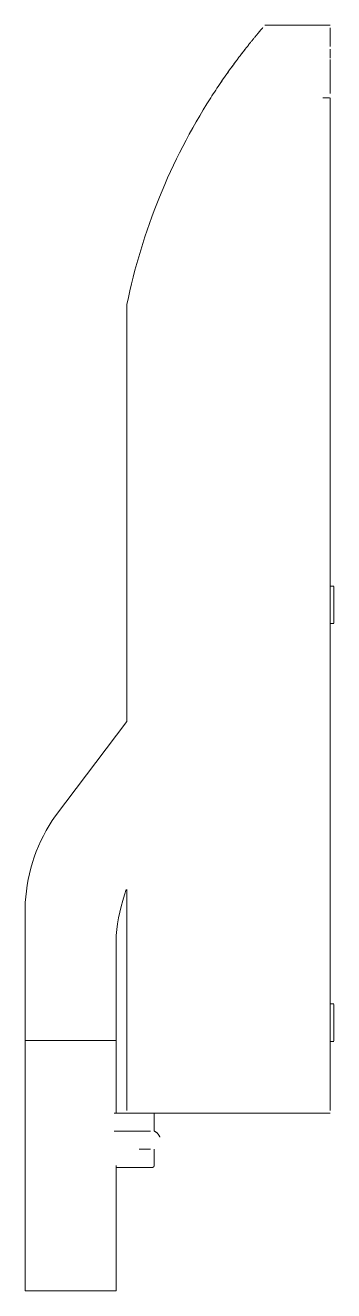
# Model space of a CAD drawing. Header units: millimetres. Extents: x -153298 to 620751, y -313239 to 250031.
# Drawn here: x 83699.6 to 83784.6, y -223545.2 to -223196.2 of the extents above; entities that cross this region are included whole.
import ezdxf

# ---------------------------------------------------------------- set-up
doc = ezdxf.new("R2010")
doc.units = ezdxf.units.MM
doc.layers.add('E-LITE-EQPM', color=2, linetype='Continuous', lineweight=35)

# ---------------------------------------------------------------- blocks, each defined once
blk = doc.blocks.new('ACM_L18 - LED Flood Light Luminaire - ACM_L18 - LED Flood Light Luminaire-V170-2150-01 ENTRANCE 1 ELEVATION 4')
at = {"layer": 'E-LITE-EQPM', "color": 250, "lineweight": 20}
for p, q in [((16431.02, 104699), (16413.05, 104699)), ((16431.02, 104698.32), (16431.02, 104693.14)), ((16431.02, 104693.14), (16431.02, 104698.32)), ((16431.02, 104692.43), (16431.02, 104689.99)), ((16431.02, 104689.99), (16431.02, 104692.43)), ((16431.02, 104691.99), (16431.02, 104689.97)), ((16431.02, 104689.97), (16431.02, 104691.99)), ((16431.02, 104689.61), (16431.02, 104687.55)), ((16431.02, 104687.55), (16431.02, 104689.61)), ((16431.02, 104689), (16431.02, 104685.07)), ((16431.02, 104685.07), (16431.02, 104689)), ((16431.02, 104689), (16431.02, 104680.15)), ((16431.02, 104680.15), (16431.02, 104689)), ((16431.02, 104689), (16431.02, 104680.15)), ((16431.02, 104680.15), (16431.02, 104689)), ((16431.02, 104689), (16431.02, 104680.15)), ((16431.02, 104680.15), (16431.02, 104689)), ((16431.02, 104689), (16431.02, 104680.15)), ((16431.02, 104680.15), (16431.02, 104689)), ((16431.02, 104689), (16431.02, 104680.15)), ((16431.02, 104680.15), (16431.02, 104689)), ((16431.02, 104689), (16431.02, 104680.15)), ((16431.02, 104680.15), (16431.02, 104689)), ((16431.02, 104689), (16431.02, 104680.15)), ((16431.02, 104680.15), (16431.02, 104689)), ((16431.02, 104689), (16431.02, 104680.15)), ((16431.02, 104680.15), (16431.02, 104689)), ((16431.02, 104689), (16431.02, 104680.15)), ((16431.02, 104680.15), (16431.02, 104689)), ((16431.02, 104689), (16431.02, 104680.15)), ((16431.02, 104680.15), (16431.02, 104689)), ((16431.02, 104689), (16431.02, 104680.15)), ((16431.02, 104680.15), (16431.02, 104689)), ((16431.02, 104689), (16431.02, 104680.15)), ((16431.02, 104680.15), (16431.02, 104689)), ((16431.02, 104689), (16431.02, 104680.15)), ((16431.02, 104680.15), (16431.02, 104689)), ((16431.02, 104689), (16431.02, 104680.15)), ((16431.02, 104680.15), (16431.02, 104689)), ((16431.02, 104689), (16431.02, 104680.15)), ((16431.02, 104680.15), (16431.02, 104689)), ((16431.02, 104689), (16431.02, 104680.15)), ((16431.02, 104680.15), (16431.02, 104689)), ((16431.02, 104689), (16431.02, 104680.15)), ((16431.02, 104680.15), (16431.02, 104689)), ((16431.02, 104689), (16431.02, 104680.15)), ((16431.02, 104680.15), (16431.02, 104689)), ((16431.02, 104689), (16431.02, 104680.15)), ((16431.02, 104680.15), (16431.02, 104689)), ((16431.02, 104689), (16431.02, 104680.15)), ((16431.02, 104680.15), (16431.02, 104689)), ((16431.02, 104689), (16431.02, 104680.15)), ((16431.02, 104680.15), (16431.02, 104689)), ((16431.02, 104689), (16431.02, 104680.15)), ((16431.02, 104680.15), (16431.02, 104689)), ((16431.02, 104689), (16431.02, 104680.15)), ((16431.02, 104680.15), (16431.02, 104689)), ((16431.02, 104689), (16431.02, 104680.15)), ((16431.02, 104680.15), (16431.02, 104689)), ((16431.02, 104689), (16431.02, 104680.15)), ((16431.02, 104680.15), (16431.02, 104689)), ((16431.02, 104689), (16431.02, 104680.15)), ((16431.02, 104680.15), (16431.02, 104689)), ((16431.02, 104689), (16431.02, 104680.15)), ((16431.02, 104680.15), (16431.02, 104689)), ((16431.02, 104689), (16431.02, 104680.15)), ((16431.02, 104680.15), (16431.02, 104689)), ((16431.02, 104689), (16431.02, 104680.15)), ((16431.02, 104680.15), (16431.02, 104689)), ((16431.02, 104686.5), (16431.02, 104682.88)), ((16431.02, 104682.88), (16431.02, 104686.5)), ((16431.02, 104684.18), (16431.02, 104680.16)), ((16431.02, 104680.16), (16431.02, 104684.18)), ((16431.02, 104682.6), (16431.02, 104680.16)), ((16431.02, 104680.16), (16431.02, 104682.6)), ((16429.02, 104679), (16430.84, 104679)), ((16429.02, 104679), (16430.84, 104679)), ((16429.02, 104679), (16430.84, 104679)), ((16429.02, 104679), (16430.84, 104679)), ((16429.02, 104679), (16430.84, 104679)), ((16429.02, 104679), (16430.84, 104679)), ((16429.02, 104679), (16430.84, 104679)), ((16429.02, 104679), (16430.84, 104679)), ((16429.02, 104679), (16430.84, 104679)), ((16429.02, 104679), (16430.84, 104679)), ((16429.02, 104679), (16430.84, 104679)), ((16429.02, 104679), (16430.84, 104679)), ((16429.02, 104679), (16430.84, 104679)), ((16429.02, 104679), (16430.84, 104679)), ((16429.02, 104679), (16430.84, 104679)), ((16429.02, 104679), (16430.84, 104679)), ((16429.02, 104679), (16430.84, 104679)), ((16429.02, 104679), (16430.84, 104679)), ((16429.02, 104679), (16430.84, 104679)), ((16429.02, 104679), (16430.84, 104679)), ((16429.02, 104679), (16430.84, 104679)), ((16429.02, 104679), (16430.84, 104679)), ((16429.02, 104679), (16430.84, 104679)), ((16429.02, 104679), (16430.84, 104679)), ((16429.02, 104679), (16430.84, 104679)), ((16429.02, 104679), (16430.84, 104679)), ((16429.02, 104679), (16430.84, 104679)), ((16429.02, 104679), (16430.84, 104679)), ((16429.02, 104679), (16430.84, 104679)), ((16429.02, 104679), (16430.84, 104679)), ((16429.02, 104679), (16430.84, 104679)), ((16429.02, 104679), (16430.84, 104679)), ((16429.02, 104679), (16430.84, 104679)), ((16429.02, 104679), (16430.84, 104679)), ((16429.02, 104679), (16430.84, 104679)), ((16429.02, 104679), (16430.84, 104679)), ((16429.02, 104679), (16430.84, 104679)), ((16429.02, 104679), (16430.84, 104679)), ((16429.02, 104679), (16430.84, 104679)), ((16429.02, 104679), (16430.84, 104679)), ((16429.02, 104679), (16430.84, 104679)), ((16429.02, 104679), (16430.84, 104679)), ((16429.02, 104679), (16430.84, 104679)), ((16429.02, 104679), (16430.84, 104679)), ((16429.02, 104679), (16430.84, 104679)), ((16429.02, 104679), (16430.84, 104679)), ((16429.02, 104679), (16430.84, 104679)), ((16429.02, 104679), (16430.84, 104679)), ((16429.02, 104679), (16430.84, 104679)), ((16429.02, 104679), (16430.84, 104679)), ((16429.02, 104679), (16430.84, 104679)), ((16429.02, 104679), (16430.84, 104679)), ((16429.02, 104679), (16430.84, 104679)), ((16429.02, 104679), (16430.84, 104679)), ((16429.02, 104679), (16430.84, 104679)), ((16429.02, 104679), (16430.84, 104679)), ((16429.02, 104679), (16430.84, 104679)), ((16429.02, 104679), (16430.84, 104679)), ((16431.02, 104679), (16431.02, 104419)), ((16431.02, 104419), (16431.02, 104679)), ((16431.02, 104679), (16431.02, 104554)), ((16431.02, 104554), (16431.02, 104679)), ((16431.02, 104674), (16431.02, 104664)), ((16431.02, 104664), (16431.02, 104674)), ((16431.02, 104674), (16431.02, 104664)), ((16431.02, 104664), (16431.02, 104674)), ((16431.02, 104674), (16431.02, 104664)), ((16431.02, 104664), (16431.02, 104674)), ((16431.02, 104674), (16431.02, 104664)), ((16431.02, 104664), (16431.02, 104674)), ((16431.02, 104674), (16431.02, 104664)), ((16431.02, 104664), (16431.02, 104674)), ((16431.02, 104674), (16431.02, 104664)), ((16431.02, 104664), (16431.02, 104674)), ((16431.02, 104674), (16431.02, 104664)), ((16431.02, 104664), (16431.02, 104674)), ((16431.02, 104674), (16431.02, 104664)), ((16431.02, 104664), (16431.02, 104674)), ((16431.02, 104674), (16431.02, 104664)), ((16431.02, 104664), (16431.02, 104674)), ((16431.02, 104674), (16431.02, 104664)), ((16431.02, 104664), (16431.02, 104674)), ((16431.02, 104674), (16431.02, 104664)), ((16431.02, 104664), (16431.02, 104674)), ((16431.02, 104674), (16431.02, 104664)), ((16431.02, 104664), (16431.02, 104674)), ((16431.02, 104674), (16431.02, 104664)), ((16431.02, 104664), (16431.02, 104674)), ((16431.02, 104674), (16431.02, 104664)), ((16431.02, 104664), (16431.02, 104674)), ((16431.02, 104674), (16431.02, 104664)), ((16431.02, 104664), (16431.02, 104674)), ((16431.02, 104674), (16431.02, 104664)), ((16431.02, 104664), (16431.02, 104674)), ((16431.02, 104674), (16431.02, 104664)), ((16431.02, 104664), (16431.02, 104674)), ((16431.02, 104674), (16431.02, 104664)), ((16431.02, 104664), (16431.02, 104674)), ((16431.02, 104674), (16431.02, 104664)), ((16431.02, 104664), (16431.02, 104674)), ((16431.02, 104674), (16431.02, 104664)), ((16431.02, 104664), (16431.02, 104674)), ((16431.02, 104674), (16431.02, 104664)), ((16431.02, 104664), (16431.02, 104674)), ((16431.02, 104674), (16431.02, 104664)), ((16431.02, 104664), (16431.02, 104674)), ((16431.02, 104674), (16431.02, 104664)), ((16431.02, 104664), (16431.02, 104674)), ((16431.02, 104674), (16431.02, 104664)), ((16431.02, 104664), (16431.02, 104674)), ((16431.02, 104674), (16431.02, 104664)), ((16431.02, 104664), (16431.02, 104674)), ((16431.02, 104674), (16431.02, 104664)), ((16431.02, 104664), (16431.02, 104674)), ((16431.02, 104674), (16431.02, 104664)), ((16431.02, 104664), (16431.02, 104674)), ((16431.02, 104674), (16431.02, 104664)), ((16431.02, 104664), (16431.02, 104674)), ((16431.02, 104674), (16431.02, 104664)), ((16431.02, 104664), (16431.02, 104674)), ((16431.02, 104659), (16431.02, 104649)), ((16431.02, 104649), (16431.02, 104659)), ((16431.02, 104659), (16431.02, 104649)), ((16431.02, 104649), (16431.02, 104659)), ((16431.02, 104659), (16431.02, 104649)), ((16431.02, 104649), (16431.02, 104659)), ((16431.02, 104659), (16431.02, 104649)), ((16431.02, 104649), (16431.02, 104659)), ((16431.02, 104659), (16431.02, 104649)), ((16431.02, 104649), (16431.02, 104659)), ((16431.02, 104659), (16431.02, 104649)), ((16431.02, 104649), (16431.02, 104659)), ((16431.02, 104659), (16431.02, 104649)), ((16431.02, 104649), (16431.02, 104659)), ((16431.02, 104659), (16431.02, 104649)), ((16431.02, 104649), (16431.02, 104659)), ((16431.02, 104659), (16431.02, 104649)), ((16431.02, 104649), (16431.02, 104659)), ((16431.02, 104659), (16431.02, 104649)), ((16431.02, 104649), (16431.02, 104659)), ((16431.02, 104659), (16431.02, 104649)), ((16431.02, 104649), (16431.02, 104659)), ((16431.02, 104659), (16431.02, 104649)), ((16431.02, 104649), (16431.02, 104659)), ((16431.02, 104659), (16431.02, 104649)), ((16431.02, 104649), (16431.02, 104659)), ((16431.02, 104659), (16431.02, 104649)), ((16431.02, 104649), (16431.02, 104659)), ((16431.02, 104659), (16431.02, 104649)), ((16431.02, 104649), (16431.02, 104659)), ((16431.02, 104659), (16431.02, 104649)), ((16431.02, 104649), (16431.02, 104659)), ((16431.02, 104659), (16431.02, 104649)), ((16431.02, 104649), (16431.02, 104659)), ((16431.02, 104659), (16431.02, 104649)), ((16431.02, 104649), (16431.02, 104659)), ((16431.02, 104659), (16431.02, 104649)), ((16431.02, 104649), (16431.02, 104659)), ((16431.02, 104659), (16431.02, 104649)), ((16431.02, 104649), (16431.02, 104659)), ((16431.02, 104659), (16431.02, 104649)), ((16431.02, 104649), (16431.02, 104659)), ((16431.02, 104643.5), (16431.02, 104634)), ((16431.02, 104634), (16431.02, 104643.5)), ((16431.02, 104643.5), (16431.02, 104634)), ((16431.02, 104634), (16431.02, 104643.5)), ((16431.02, 104643.5), (16431.02, 104634)), ((16431.02, 104634), (16431.02, 104643.5)), ((16431.02, 104643.5), (16431.02, 104634)), ((16431.02, 104634), (16431.02, 104643.5)), ((16431.02, 104643.5), (16431.02, 104634)), ((16431.02, 104634), (16431.02, 104643.5)), ((16431.02, 104643.5), (16431.02, 104634)), ((16431.02, 104634), (16431.02, 104643.5)), ((16431.02, 104643.5), (16431.02, 104634)), ((16431.02, 104634), (16431.02, 104643.5)), ((16431.02, 104643.5), (16431.02, 104634)), ((16431.02, 104634), (16431.02, 104643.5)), ((16431.02, 104643.5), (16431.02, 104634)), ((16431.02, 104634), (16431.02, 104643.5)), ((16431.02, 104643.5), (16431.02, 104634)), ((16431.02, 104634), (16431.02, 104643.5)), ((16431.02, 104643.5), (16431.02, 104634)), ((16431.02, 104634), (16431.02, 104643.5)), ((16431.02, 104643.5), (16431.02, 104634)), ((16431.02, 104634), (16431.02, 104643.5)), ((16431.02, 104643.5), (16431.02, 104634)), ((16431.02, 104634), (16431.02, 104643.5)), ((16431.02, 104643.5), (16431.02, 104634)), ((16431.02, 104634), (16431.02, 104643.5)), ((16431.02, 104643.5), (16431.02, 104634)), ((16431.02, 104634), (16431.02, 104643.5)), ((16431.02, 104643.5), (16431.02, 104634)), ((16431.02, 104634), (16431.02, 104643.5)), ((16431.02, 104643.5), (16431.02, 104634)), ((16431.02, 104634), (16431.02, 104643.5)), ((16431.02, 104643.5), (16431.02, 104634)), ((16431.02, 104634), (16431.02, 104643.5)), ((16431.02, 104643.5), (16431.02, 104634)), ((16431.02, 104634), (16431.02, 104643.5)), ((16431.02, 104643.5), (16431.02, 104634)), ((16431.02, 104634), (16431.02, 104643.5)), ((16431.02, 104643.5), (16431.02, 104634)), ((16431.02, 104634), (16431.02, 104643.5)), ((16431.02, 104629), (16431.02, 104619)), ((16431.02, 104619), (16431.02, 104629)), ((16431.02, 104629), (16431.02, 104619)), ((16431.02, 104619), (16431.02, 104629)), ((16431.02, 104629), (16431.02, 104619)), ((16431.02, 104619), (16431.02, 104629)), ((16431.02, 104629), (16431.02, 104619)), ((16431.02, 104619), (16431.02, 104629)), ((16431.02, 104629), (16431.02, 104619)), ((16431.02, 104619), (16431.02, 104629)), ((16431.02, 104629), (16431.02, 104619)), ((16431.02, 104619), (16431.02, 104629)), ((16431.02, 104629), (16431.02, 104619)), ((16431.02, 104619), (16431.02, 104629)), ((16431.02, 104629), (16431.02, 104619)), ((16431.02, 104619), (16431.02, 104629)), ((16431.02, 104629), (16431.02, 104619)), ((16431.02, 104619), (16431.02, 104629)), ((16431.02, 104629), (16431.02, 104619)), ((16431.02, 104619), (16431.02, 104629)), ((16431.02, 104629), (16431.02, 104619)), ((16431.02, 104619), (16431.02, 104629)), ((16431.02, 104629), (16431.02, 104619)), ((16431.02, 104619), (16431.02, 104629)), ((16431.02, 104629), (16431.02, 104619)), ((16431.02, 104619), (16431.02, 104629)), ((16431.02, 104629), (16431.02, 104619)), ((16431.02, 104619), (16431.02, 104629)), ((16431.02, 104629), (16431.02, 104619)), ((16431.02, 104619), (16431.02, 104629)), ((16431.02, 104629), (16431.02, 104619)), ((16431.02, 104619), (16431.02, 104629)), ((16431.02, 104629), (16431.02, 104619)), ((16431.02, 104619), (16431.02, 104629)), ((16431.02, 104629), (16431.02, 104619)), ((16431.02, 104619), (16431.02, 104629)), ((16431.02, 104629), (16431.02, 104619)), ((16431.02, 104619), (16431.02, 104629)), ((16431.02, 104629), (16431.02, 104619)), ((16431.02, 104619), (16431.02, 104629)), ((16431.02, 104629), (16431.02, 104619)), ((16431.02, 104619), (16431.02, 104629)), ((16375.02, 104507), (16375.02, 104622.01)), ((16375.02, 104622.01), (16375.02, 104507)), ((16431.02, 104614), (16431.02, 104604.41)), ((16431.02, 104604.41), (16431.02, 104614)), ((16431.02, 104614), (16431.02, 104604.41)), ((16431.02, 104604.41), (16431.02, 104614)), ((16431.02, 104614), (16431.02, 104604.41)), ((16431.02, 104604.41), (16431.02, 104614)), ((16431.02, 104614), (16431.02, 104604.41)), ((16431.02, 104604.41), (16431.02, 104614)), ((16431.02, 104614), (16431.02, 104604.41)), ((16431.02, 104604.41), (16431.02, 104614)), ((16431.02, 104614), (16431.02, 104604.41)), ((16431.02, 104604.41), (16431.02, 104614)), ((16431.02, 104614), (16431.02, 104604.41)), ((16431.02, 104604.41), (16431.02, 104614)), ((16431.02, 104614), (16431.02, 104604.41)), ((16431.02, 104604.41), (16431.02, 104614)), ((16431.02, 104614), (16431.02, 104604.41)), ((16431.02, 104604.41), (16431.02, 104614)), ((16431.02, 104614), (16431.02, 104604.41)), ((16431.02, 104604.41), (16431.02, 104614)), ((16431.02, 104614), (16431.02, 104604.41)), ((16431.02, 104604.41), (16431.02, 104614)), ((16431.02, 104614), (16431.02, 104604.41)), ((16431.02, 104604.41), (16431.02, 104614)), ((16431.02, 104614), (16431.02, 104604.41)), ((16431.02, 104604.41), (16431.02, 104614)), ((16431.02, 104614), (16431.02, 104604.41)), ((16431.02, 104604.41), (16431.02, 104614)), ((16431.02, 104614), (16431.02, 104604.41)), ((16431.02, 104604.41), (16431.02, 104614)), ((16431.02, 104614), (16431.02, 104604.41)), ((16431.02, 104604.41), (16431.02, 104614)), ((16431.02, 104614), (16431.02, 104604.41)), ((16431.02, 104604.41), (16431.02, 104614)), ((16431.02, 104614), (16431.02, 104604.41)), ((16431.02, 104604.41), (16431.02, 104614)), ((16431.02, 104614), (16431.02, 104604.41)), ((16431.02, 104604.41), (16431.02, 104614)), ((16431.02, 104614), (16431.02, 104604.41)), ((16431.02, 104604.41), (16431.02, 104614)), ((16431.02, 104614), (16431.02, 104604.41)), ((16431.02, 104604.41), (16431.02, 104614)), ((16431.02, 104599), (16431.02, 104589)), ((16431.02, 104589), (16431.02, 104599)), ((16431.02, 104599), (16431.02, 104589)), ((16431.02, 104589), (16431.02, 104599)), ((16431.02, 104599), (16431.02, 104589)), ((16431.02, 104589), (16431.02, 104599)), ((16431.02, 104599), (16431.02, 104589)), ((16431.02, 104589), (16431.02, 104599)), ((16431.02, 104599), (16431.02, 104589)), ((16431.02, 104589), (16431.02, 104599)), ((16431.02, 104599), (16431.02, 104589)), ((16431.02, 104589), (16431.02, 104599)), ((16431.02, 104599), (16431.02, 104589)), ((16431.02, 104589), (16431.02, 104599)), ((16431.02, 104599), (16431.02, 104589)), ((16431.02, 104589), (16431.02, 104599)), ((16431.02, 104599), (16431.02, 104589)), ((16431.02, 104589), (16431.02, 104599)), ((16431.02, 104599), (16431.02, 104589)), ((16431.02, 104589), (16431.02, 104599)), ((16431.02, 104599), (16431.02, 104589)), ((16431.02, 104589), (16431.02, 104599)), ((16431.02, 104599), (16431.02, 104589)), ((16431.02, 104589), (16431.02, 104599)), ((16431.02, 104599), (16431.02, 104589)), ((16431.02, 104589), (16431.02, 104599)), ((16431.02, 104599), (16431.02, 104589)), ((16431.02, 104589), (16431.02, 104599)), ((16431.02, 104599), (16431.02, 104589)), ((16431.02, 104589), (16431.02, 104599)), ((16431.02, 104599), (16431.02, 104589)), ((16431.02, 104589), (16431.02, 104599)), ((16431.02, 104599), (16431.02, 104589)), ((16431.02, 104589), (16431.02, 104599)), ((16431.02, 104599), (16431.02, 104589)), ((16431.02, 104589), (16431.02, 104599)), ((16431.02, 104599), (16431.02, 104589)), ((16431.02, 104589), (16431.02, 104599)), ((16431.02, 104599), (16431.02, 104589)), ((16431.02, 104589), (16431.02, 104599)), ((16431.02, 104599), (16431.02, 104589)), ((16431.02, 104589), (16431.02, 104599)), ((16431.02, 104584), (16431.02, 104575.09)), ((16431.02, 104575.09), (16431.02, 104584)), ((16431.02, 104584), (16431.02, 104575.09)), ((16431.02, 104575.09), (16431.02, 104584)), ((16431.02, 104584), (16431.02, 104575.09)), ((16431.02, 104575.09), (16431.02, 104584)), ((16431.02, 104584), (16431.02, 104575.09)), ((16431.02, 104575.09), (16431.02, 104584)), ((16431.02, 104584), (16431.02, 104575.09)), ((16431.02, 104575.09), (16431.02, 104584)), ((16431.02, 104584), (16431.02, 104575.09)), ((16431.02, 104575.09), (16431.02, 104584)), ((16431.02, 104584), (16431.02, 104575.09)), ((16431.02, 104575.09), (16431.02, 104584)), ((16431.02, 104584), (16431.02, 104575.09)), ((16431.02, 104575.09), (16431.02, 104584)), ((16431.02, 104584), (16431.02, 104575.09)), ((16431.02, 104575.09), (16431.02, 104584)), ((16431.02, 104584), (16431.02, 104575.09)), ((16431.02, 104575.09), (16431.02, 104584)), ((16431.02, 104584), (16431.02, 104575.09)), ((16431.02, 104575.09), (16431.02, 104584)), ((16431.02, 104584), (16431.02, 104575.09)), ((16431.02, 104575.09), (16431.02, 104584)), ((16431.02, 104584), (16431.02, 104575.09)), ((16431.02, 104575.09), (16431.02, 104584)), ((16431.02, 104584), (16431.02, 104575.09)), ((16431.02, 104575.09), (16431.02, 104584)), ((16431.02, 104584), (16431.02, 104575.09)), ((16431.02, 104575.09), (16431.02, 104584)), ((16431.02, 104584), (16431.02, 104575.09)), ((16431.02, 104575.09), (16431.02, 104584)), ((16431.02, 104584), (16431.02, 104575.09)), ((16431.02, 104575.09), (16431.02, 104584)), ((16431.02, 104584), (16431.02, 104575.09)), ((16431.02, 104575.09), (16431.02, 104584)), ((16431.02, 104584), (16431.02, 104575.09)), ((16431.02, 104575.09), (16431.02, 104584)), ((16431.02, 104584), (16431.02, 104575.09)), ((16431.02, 104575.09), (16431.02, 104584)), ((16431.02, 104584), (16431.02, 104575.09)), ((16431.02, 104575.09), (16431.02, 104584)), ((16431.02, 104584), (16431.02, 104575.09)), ((16431.02, 104575.09), (16431.02, 104584)), ((16431.02, 104584), (16431.02, 104575.09)), ((16431.02, 104575.09), (16431.02, 104584)), ((16431.02, 104584), (16431.02, 104575.09)), ((16431.02, 104575.09), (16431.02, 104584)), ((16431.02, 104584), (16431.02, 104575.09)), ((16431.02, 104575.09), (16431.02, 104584)), ((16431.02, 104584), (16431.02, 104575.09)), ((16431.02, 104575.09), (16431.02, 104584)), ((16431.02, 104584), (16431.02, 104575.09)), ((16431.02, 104575.09), (16431.02, 104584)), ((16431.02, 104584), (16431.02, 104575.09)), ((16431.02, 104575.09), (16431.02, 104584)), ((16431.02, 104584), (16431.02, 104575.09)), ((16431.02, 104575.09), (16431.02, 104584)), ((16431.02, 104569), (16431.02, 104559)), ((16431.02, 104559), (16431.02, 104569)), ((16431.02, 104569), (16431.02, 104559)), ((16431.02, 104559), (16431.02, 104569)), ((16431.02, 104569), (16431.02, 104559)), ((16431.02, 104559), (16431.02, 104569)), ((16431.02, 104569), (16431.02, 104559)), ((16431.02, 104559), (16431.02, 104569)), ((16431.02, 104569), (16431.02, 104559)), ((16431.02, 104559), (16431.02, 104569)), ((16431.02, 104569), (16431.02, 104559)), ((16431.02, 104559), (16431.02, 104569)), ((16431.02, 104569), (16431.02, 104559)), ((16431.02, 104559), (16431.02, 104569)), ((16431.02, 104569), (16431.02, 104559)), ((16431.02, 104559), (16431.02, 104569)), ((16431.02, 104569), (16431.02, 104559)), ((16431.02, 104559), (16431.02, 104569)), ((16431.02, 104569), (16431.02, 104559)), ((16431.02, 104559), (16431.02, 104569)), ((16431.02, 104569), (16431.02, 104559)), ((16431.02, 104559), (16431.02, 104569)), ((16431.02, 104569), (16431.02, 104559)), ((16431.02, 104559), (16431.02, 104569)), ((16431.02, 104569), (16431.02, 104559)), ((16431.02, 104559), (16431.02, 104569)), ((16431.02, 104569), (16431.02, 104559)), ((16431.02, 104559), (16431.02, 104569)), ((16431.02, 104569), (16431.02, 104559)), ((16431.02, 104559), (16431.02, 104569)), ((16431.02, 104569), (16431.02, 104559)), ((16431.02, 104559), (16431.02, 104569)), ((16431.02, 104569), (16431.02, 104559)), ((16431.02, 104559), (16431.02, 104569)), ((16431.02, 104569), (16431.02, 104559)), ((16431.02, 104559), (16431.02, 104569)), ((16431.02, 104569), (16431.02, 104559)), ((16431.02, 104559), (16431.02, 104569)), ((16431.02, 104569), (16431.02, 104559)), ((16431.02, 104559), (16431.02, 104569)), ((16431.02, 104569), (16431.02, 104559)), ((16431.02, 104559), (16431.02, 104569)), ((16431.02, 104569), (16431.02, 104559)), ((16431.02, 104559), (16431.02, 104569)), ((16431.02, 104569), (16431.02, 104559)), ((16431.02, 104559), (16431.02, 104569)), ((16431.02, 104569), (16431.02, 104559)), ((16431.02, 104559), (16431.02, 104569)), ((16431.02, 104569), (16431.02, 104559)), ((16431.02, 104559), (16431.02, 104569)), ((16431.02, 104569), (16431.02, 104559)), ((16431.02, 104559), (16431.02, 104569)), ((16431.02, 104569), (16431.02, 104559)), ((16431.02, 104559), (16431.02, 104569)), ((16431.02, 104569), (16431.02, 104559)), ((16431.02, 104559), (16431.02, 104569)), ((16431.02, 104569), (16431.02, 104559)), ((16431.02, 104559), (16431.02, 104569)), ((16431.02, 104544.34), (16432.02, 104544.34)), ((16431.02, 104534.13), (16431.02, 104544.18)), ((16431.02, 104534.13), (16431.02, 104544.18)), ((16431.02, 104544.18), (16431.02, 104540.1)), ((16431.02, 104540.1), (16431.02, 104544.18)), ((16431.02, 104544.18), (16431.02, 104534.13)), ((16431.02, 104534.13), (16431.02, 104544.18)), ((16431.02, 104544.18), (16431.02, 104534.13)), ((16431.02, 104534.13), (16431.02, 104544.18)), ((16431.02, 104544.18), (16431.02, 104535.39)), ((16431.02, 104534.13), (16431.02, 104544.18)), ((16431.02, 104544.18), (16431.02, 104534.13)), ((16431.02, 104534.13), (16431.02, 104544.18)), ((16431.02, 104541.57), (16431.02, 104542.99)), ((16432.02, 104544.18), (16432.02, 104534.13)), ((16432.02, 104534.13), (16432.02, 104544.18)), ((16432.02, 104544.18), (16432.02, 104540.1)), ((16432.02, 104540.1), (16432.02, 104544.18)), ((16432.02, 104544.18), (16432.02, 104534.13)), ((16432.02, 104534.13), (16432.02, 104544.18)), ((16432.02, 104544.18), (16432.02, 104534.13)), ((16432.02, 104535.39), (16432.02, 104544.18)), ((16432.02, 104544.18), (16432.02, 104534.13)), ((16432.02, 104534.13), (16432.02, 104544.18)), ((16432.02, 104544.18), (16432.02, 104534.13)), ((16432.02, 104544.18), (16432.02, 104534.13)), ((16432.02, 104542.99), (16432.02, 104541.57)), ((16431.02, 104542.93), (16431.02, 104541.35)), ((16431.02, 104542.92), (16431.02, 104539.47)), ((16431.02, 104542.92), (16431.02, 104539.47)), ((16431.02, 104542.64), (16431.02, 104541.27)), ((16431.02, 104542.64), (16431.02, 104541.27)), ((16431.02, 104541.35), (16431.02, 104542.64)), ((16431.02, 104540.32), (16431.02, 104541.57)), ((16431.02, 104541.27), (16431.02, 104539.1)), ((16431.02, 104541.27), (16431.02, 104539.1)), ((16431.02, 104539.93), (16431.02, 104541.23)), ((16431.02, 104539.93), (16431.02, 104541.23)), ((16432.02, 104541.35), (16432.02, 104542.93)), ((16432.02, 104539.47), (16432.02, 104542.92)), ((16432.02, 104539.47), (16432.02, 104542.92)), ((16432.02, 104541.27), (16432.02, 104542.64)), ((16432.02, 104541.27), (16432.02, 104542.64)), ((16432.02, 104542.64), (16432.02, 104541.35)), ((16432.02, 104541.57), (16432.02, 104540.32)), ((16432.02, 104539.1), (16432.02, 104541.27)), ((16432.02, 104539.1), (16432.02, 104541.27)), ((16432.02, 104541.23), (16432.02, 104539.93)), ((16432.02, 104541.23), (16432.02, 104539.93)), ((16431.02, 104534.13), (16431.02, 104538.84)), ((16431.02, 104538.84), (16431.02, 104534.13)), ((16431.02, 104538.39), (16431.02, 104536.97)), ((16431.02, 104538.22), (16431.02, 104534.13)), ((16431.02, 104538.22), (16431.02, 104534.13)), ((16431.02, 104537.59), (16431.02, 104536.33)), ((16431.02, 104535.67), (16431.02, 104537.59)), ((16431.02, 104536.97), (16431.02, 104535.47)), ((16432.02, 104534.13), (16432.02, 104538.84)), ((16432.02, 104538.84), (16432.02, 104534.13)), ((16432.02, 104536.97), (16432.02, 104538.39)), ((16432.02, 104534.13), (16432.02, 104538.22)), ((16432.02, 104534.13), (16432.02, 104538.22)), ((16432.02, 104537.59), (16432.02, 104535.67)), ((16432.02, 104536.33), (16432.02, 104537.59)), ((16432.02, 104535.47), (16432.02, 104536.97)), ((16431.02, 104534.4), (16431.02, 104535.67)), ((16431.02, 104535.39), (16431.02, 104534.13)), ((16431.02, 104533.98), (16432.02, 104533.98)), ((16432.02, 104535.67), (16432.02, 104534.4)), ((16432.02, 104534.13), (16432.02, 104535.39)), ((16355.36, 104480.98), (16375.02, 104507)), ((16375.02, 104507), (16355.36, 104480.98)), ((16375.02, 104507), (16355.36, 104480.98)), ((16355.36, 104480.98), (16375.02, 104507)), ((16375.02, 104419), (16375.02, 104460.64)), ((16375.02, 104460.64), (16375.02, 104419)), ((16347.02, 104419), (16347.02, 104457.02)), ((16347.02, 104457.02), (16347.02, 104419)), ((16347.02, 104457.02), (16347.02, 104419)), ((16347.02, 104419), (16347.02, 104457.02)), ((16372.02, 104447.98), (16372.02, 104419)), ((16372.02, 104419), (16372.02, 104447.98)), ((16372.02, 104419), (16372.02, 104447.98)), ((16372.02, 104447.98), (16372.02, 104419)), ((16431.02, 104429.12), (16432.02, 104429.12)), ((16431.02, 104418.92), (16431.02, 104428.96)), ((16431.02, 104418.92), (16431.02, 104428.96)), ((16431.02, 104428.96), (16431.02, 104424.88)), ((16431.02, 104424.88), (16431.02, 104428.96)), ((16431.02, 104428.96), (16431.02, 104418.92)), ((16431.02, 104418.92), (16431.02, 104428.96)), ((16431.02, 104428.96), (16431.02, 104418.92)), ((16431.02, 104418.92), (16431.02, 104428.96)), ((16431.02, 104428.96), (16431.02, 104420.17)), ((16431.02, 104418.92), (16431.02, 104428.96)), ((16431.02, 104428.96), (16431.02, 104418.92)), ((16431.02, 104418.92), (16431.02, 104428.96)), ((16432.02, 104428.96), (16432.02, 104418.92)), ((16432.02, 104418.92), (16432.02, 104428.96)), ((16432.02, 104428.96), (16432.02, 104424.88)), ((16432.02, 104424.88), (16432.02, 104428.96)), ((16432.02, 104428.96), (16432.02, 104418.92)), ((16432.02, 104418.92), (16432.02, 104428.96)), ((16432.02, 104428.96), (16432.02, 104418.92)), ((16432.02, 104420.17), (16432.02, 104428.96)), ((16432.02, 104428.96), (16432.02, 104418.92)), ((16432.02, 104418.92), (16432.02, 104428.96)), ((16432.02, 104428.96), (16432.02, 104418.92)), ((16432.02, 104428.96), (16432.02, 104418.92)), ((16431.02, 104426.35), (16431.02, 104427.78)), ((16431.02, 104427.71), (16431.02, 104424.26)), ((16431.02, 104427.71), (16431.02, 104424.26)), ((16431.02, 104427.71), (16431.02, 104426.14)), ((16431.02, 104427.43), (16431.02, 104426.06)), ((16431.02, 104427.43), (16431.02, 104426.06)), ((16431.02, 104426.14), (16431.02, 104427.43)), ((16431.02, 104425.11), (16431.02, 104426.35)), ((16431.02, 104426.06), (16431.02, 104423.89)), ((16431.02, 104426.06), (16431.02, 104423.89)), ((16431.02, 104424.72), (16431.02, 104426.01)), ((16431.02, 104424.72), (16431.02, 104426.01)), ((16432.02, 104427.78), (16432.02, 104426.35)), ((16432.02, 104424.26), (16432.02, 104427.71)), ((16432.02, 104424.26), (16432.02, 104427.71)), ((16432.02, 104426.14), (16432.02, 104427.71)), ((16432.02, 104426.06), (16432.02, 104427.43)), ((16432.02, 104426.06), (16432.02, 104427.43)), ((16432.02, 104427.43), (16432.02, 104426.14)), ((16432.02, 104426.35), (16432.02, 104425.11)), ((16432.02, 104423.89), (16432.02, 104426.06)), ((16432.02, 104423.89), (16432.02, 104426.06)), ((16432.02, 104426.01), (16432.02, 104424.72)), ((16432.02, 104426.01), (16432.02, 104424.72)), ((16431.02, 104418.92), (16431.02, 104423.63)), ((16431.02, 104423.63), (16431.02, 104418.92)), ((16431.02, 104423.17), (16431.02, 104421.75)), ((16431.02, 104423), (16431.02, 104418.92)), ((16431.02, 104423), (16431.02, 104418.92)), ((16431.02, 104422.37), (16431.02, 104421.11)), ((16431.02, 104420.45), (16431.02, 104422.37)), ((16431.02, 104421.75), (16431.02, 104420.25)), ((16432.02, 104418.92), (16432.02, 104423.63)), ((16432.02, 104423.63), (16432.02, 104418.92)), ((16432.02, 104421.75), (16432.02, 104423.17)), ((16432.02, 104418.92), (16432.02, 104423)), ((16432.02, 104418.92), (16432.02, 104423)), ((16432.02, 104422.37), (16432.02, 104420.45)), ((16432.02, 104421.11), (16432.02, 104422.37)), ((16432.02, 104420.25), (16432.02, 104421.75)), ((16372.02, 104419), (16347.02, 104419)), ((16347.02, 104419), (16372.02, 104419)), ((16347.02, 104372.68), (16347.02, 104419)), ((16347.02, 104419), (16347.02, 104370.61)), ((16347.02, 104370.61), (16347.02, 104419)), ((16347.02, 104419), (16347.02, 104372.68)), ((16347.02, 104419), (16372.02, 104419)), ((16347.02, 104419), (16372.02, 104419)), ((16347.02, 104419), (16372.02, 104419)), ((16347.02, 104419), (16372.02, 104419)), ((16347.02, 104419), (16372.02, 104419)), ((16372.02, 104419), (16347.02, 104419)), ((16372.02, 104399), (16372.02, 104419)), ((16372.02, 104419), (16372.02, 104399)), ((16372.02, 104399), (16372.02, 104419)), ((16372.02, 104419), (16372.02, 104399)), ((16375.02, 104419), (16375.02, 104409)), ((16375.02, 104409), (16375.02, 104419)), ((16431.02, 104419.18), (16431.02, 104420.45)), ((16431.02, 104420.17), (16431.02, 104418.92)), ((16431.02, 104419), (16431.02, 104409)), ((16431.02, 104409), (16431.02, 104419)), ((16431.02, 104418.76), (16432.02, 104418.76)), ((16432.02, 104420.45), (16432.02, 104419.18)), ((16432.02, 104418.92), (16432.02, 104420.17)), ((16375.02, 104408.95), (16375.02, 104399.68)), ((16375.02, 104399.68), (16375.02, 104408.95)), ((16431.02, 104408.95), (16431.02, 104399.68)), ((16431.02, 104399.68), (16431.02, 104408.95)), ((16375.02, 104399), (16371.53, 104399)), ((16371.53, 104399), (16375.02, 104399)), ((16375.02, 104399), (16381.52, 104399)), ((16381.52, 104399), (16375.02, 104399)), ((16375.02, 104399), (16431.02, 104399)), ((16382.52, 104394), (16382.52, 104399)), ((16375.02, 104394), (16371.53, 104394)), ((16371.53, 104394), (16375.02, 104394)), ((16375.02, 104394), (16381.52, 104394)), ((16381.52, 104394), (16375.02, 104394)), ((16378.43, 104389), (16381.52, 104389)), ((16381.52, 104389), (16378.43, 104389)), ((16382.52, 104384.5), (16382.52, 104389)), ((16372.02, 104372.68), (16372.02, 104384.5)), ((16372.02, 104384.5), (16372.02, 104370.61)), ((16372.02, 104370.61), (16372.02, 104384.5)), ((16372.02, 104384.5), (16372.02, 104372.68)), ((16347.02, 104355), (16347.02, 104372.68)), ((16347.02, 104372.68), (16347.02, 104355)), ((16372.02, 104355), (16372.02, 104372.68)), ((16372.02, 104372.68), (16372.02, 104355)), ((16347.02, 104370.61), (16347.02, 104350)), ((16347.02, 104350), (16347.02, 104370.61)), ((16372.02, 104370.61), (16372.02, 104350)), ((16372.02, 104350), (16372.02, 104370.61)), ((16372.02, 104350), (16347.02, 104350)), ((16347.02, 104350), (16372.02, 104350))]:
    blk.add_line(p, q, dxfattribs=at)
at = {"layer": 'E-LITE-EQPM', "color": 250, "lineweight": 20, "flags": 128}
for points in [[(16382.52, 104394), (16382.62, 104393.96), (16382.72, 104393.92), (16382.81, 104393.87), (16382.91, 104393.82), (16383, 104393.76), (16383.09, 104393.7), (16383.17, 104393.64), (16383.26, 104393.57), (16383.34, 104393.5), (16383.42, 104393.43), (16383.49, 104393.36), (16383.57, 104393.28), (16383.64, 104393.2), (16383.7, 104393.11), (16383.77, 104393.03), (16383.83, 104392.94), (16383.88, 104392.85), (16383.93, 104392.75), (16383.98, 104392.66), (16384.03, 104392.56), (16384.07, 104392.46), (16384.1, 104392.36)], [(16371.97, 104384), (16372.23, 104384), (16372.48, 104384), (16372.75, 104384), (16373.01, 104384), (16373.28, 104384), (16373.56, 104384), (16373.83, 104384), (16374.11, 104384), (16374.39, 104384), (16374.67, 104384), (16374.94, 104384), (16375.02, 104384)], [(16375.02, 104384), (16374.74, 104384), (16374.46, 104384), (16374.18, 104384), (16373.91, 104384), (16373.63, 104384), (16373.36, 104384), (16373.09, 104384), (16372.82, 104384), (16372.55, 104384), (16372.29, 104384), (16372.04, 104384)], [(16375.02, 104384), (16375.3, 104384), (16375.58, 104384), (16375.86, 104384), (16376.14, 104384), (16376.41, 104384), (16376.68, 104384), (16376.96, 104384), (16377.22, 104384), (16377.49, 104384), (16377.75, 104384), (16378, 104384), (16378.25, 104384), (16378.5, 104384), (16378.74, 104384), (16378.97, 104384), (16379.2, 104384), (16379.42, 104384), (16379.64, 104384), (16379.84, 104384), (16380.04, 104384), (16380.23, 104384), (16380.42, 104384), (16380.59, 104384), (16380.75, 104384), (16380.91, 104384), (16381.06, 104384), (16381.19, 104384), (16381.32, 104384), (16381.44, 104384), (16381.54, 104384), (16381.64, 104384), (16381.73, 104384), (16381.8, 104384), (16381.87, 104384), (16381.92, 104384), (16381.96, 104384), (16381.99, 104384), (16382.01, 104384), (16382.02, 104384)], [(16382.02, 104384), (16382.01, 104384), (16382, 104384), (16381.97, 104384), (16381.93, 104384), (16381.88, 104384), (16381.82, 104384), (16381.75, 104384), (16381.67, 104384), (16381.57, 104384), (16381.47, 104384), (16381.35, 104384), (16381.23, 104384), (16381.1, 104384), (16380.95, 104384), (16380.8, 104384), (16380.64, 104384), (16380.46, 104384), (16380.28, 104384), (16380.09, 104384), (16379.9, 104384), (16379.69, 104384), (16379.48, 104384), (16379.26, 104384), (16379.04, 104384), (16378.8, 104384), (16378.56, 104384), (16378.32, 104384), (16378.07, 104384), (16377.82, 104384), (16377.56, 104384), (16377.29, 104384), (16377.03, 104384), (16376.76, 104384), (16376.49, 104384), (16376.21, 104384), (16375.93, 104384), (16375.66, 104384), (16375.38, 104384), (16375.1, 104384), (16375.02, 104384)], [(16382.52, 104384.5), (16382.52, 104384.48), (16382.52, 104384.46), (16382.52, 104384.44), (16382.51, 104384.42), (16382.51, 104384.4), (16382.51, 104384.38), (16382.5, 104384.36), (16382.5, 104384.34), (16382.49, 104384.32), (16382.48, 104384.31), (16382.47, 104384.29), (16382.46, 104384.27), (16382.45, 104384.25), (16382.44, 104384.23), (16382.43, 104384.22), (16382.42, 104384.2), (16382.41, 104384.19), (16382.4, 104384.17), (16382.38, 104384.16), (16382.37, 104384.14), (16382.35, 104384.13), (16382.34, 104384.11), (16382.32, 104384.1), (16382.31, 104384.09), (16382.29, 104384.08), (16382.27, 104384.07), (16382.26, 104384.06), (16382.24, 104384.05), (16382.22, 104384.04), (16382.2, 104384.03), (16382.18, 104384.03), (16382.16, 104384.02), (16382.14, 104384.02), (16382.13, 104384.01), (16382.11, 104384.01), (16382.09, 104384), (16382.07, 104384), (16382.05, 104384), (16382.03, 104384), (16382.02, 104384)]]:
    blk.add_lwpolyline(points, dxfattribs=at)
at = {"layer": 'E-LITE-EQPM', "color": 250, "lineweight": 20}
for centre, radius, start, end in [((16541.2, 104587.81), 169.66, 147.4867, 168.371), ((16541.2, 104587.81), 169.66, 147.4867, 168.371), ((16392.75, 104454.54), 45.8, 144.7354, 176.8914), ((16392.75, 104454.54), 45.8, 144.7354, 176.8914), ((16392.75, 104454.54), 45.8, 144.7354, 176.8914), ((16392.75, 104454.54), 45.8, 144.7354, 176.8914), ((16428.64, 104442.06), 56.93, 160.8924, 174.0344), ((16428.64, 104442.06), 56.93, 160.8924, 174.0344), ((16428.64, 104442.06), 56.93, 160.8924, 174.0344), ((16428.64, 104442.06), 56.93, 160.8924, 174.0344)]:
    blk.add_arc(centre, radius, start, end, dxfattribs=at)
for points, knots in [([(16412.51, 104698.38), (16412.43, 104698.27), (16412.24, 104698.05), (16411.88, 104697.64), (16411.48, 104697.17), (16411.04, 104696.64), (16410.57, 104696.06), (16410.04, 104695.43), (16409.49, 104694.76), (16408.91, 104694.04), (16408.32, 104693.29), (16407.48, 104692.24), (16406.62, 104691.12), (16405.73, 104689.95), (16404.83, 104688.75), (16403.68, 104687.18), (16402.29, 104685.22), (16400.42, 104682.52), (16399.04, 104680.41), (16398.13, 104679)], [0.1428571, 0.1428571, 0.1428571, 0.1428571, 0.1785714, 0.2142857, 0.25, 0.2857143, 0.3214286, 0.3571429, 0.3928571, 0.4285714, 0.4642857, 0.5, 0.5714286, 0.6071429, 0.6428571, 0.7142857, 0.7857143, 0.8571429, 1, 1, 1, 1]), ([(16398.13, 104679), (16399.04, 104680.41), (16400.41, 104682.52), (16402.28, 104685.22), (16403.44, 104686.85), (16404.36, 104688.12), (16405.05, 104689.04), (16405.73, 104689.95), (16406.39, 104690.83), (16407.05, 104691.68), (16407.69, 104692.5), (16408.32, 104693.29), (16408.91, 104694.04), (16409.49, 104694.76), (16410.04, 104695.43), (16410.57, 104696.06), (16411.04, 104696.64), (16411.48, 104697.17), (16411.88, 104697.64), (16412.24, 104698.05), (16412.43, 104698.27), (16412.51, 104698.38)], [0, 0, 0, 0, 0.1428571, 0.2142857, 0.2857143, 0.3214286, 0.3571429, 0.3928571, 0.4285714, 0.4642857, 0.5, 0.5357143, 0.5714286, 0.6071429, 0.6428571, 0.6785714, 0.7142857, 0.75, 0.7857143, 0.8214286, 0.8571429, 0.8571429, 0.8571429, 0.8571429])]:
    blk.add_open_spline(points, degree=3, knots=knots, dxfattribs=at)
blk = doc.blocks.new('PPL-C-AECM-1-PP19-EE-M3-0001_rvt-3-2150-01 ENTRANCE 1 ELEVATION 4')
at = {"layer": 'E-LITE-EQPM', "color": 250, "lineweight": 20}
blk.add_blockref('ACM_L18 - LED Flood Light Luminaire - ACM_L18 - LED Flood Light Luminaire-V170-2150-01 ENTRANCE 1 ELEVATION 4', (0, 0), dxfattribs=at)

msp = doc.modelspace()

# ---------------------------------------------------------------- block references
at = {"color": 10, "lineweight": 5}
msp.add_blockref('PPL-C-AECM-1-PP19-EE-M3-0001_rvt-3-2150-01 ENTRANCE 1 ELEVATION 4', (67352.626, -327895.1981), dxfattribs=at)

doc.saveas('drawing.dxf')
